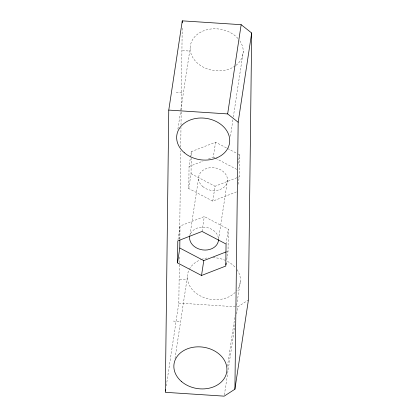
<?xml version="1.0" encoding="UTF-8"?>
<svg xmlns="http://www.w3.org/2000/svg" width="417" height="417" viewBox="0 0 417 417"><rect width="100%" height="100%" fill="white"/><g stroke="black" fill="none" stroke-linecap="round" stroke-linejoin="round"><path stroke-width="0.31" stroke-dasharray="2.08 1.56" d="M166.294 385.892L178.836 303.081L179.315 263.408M179.326 262.762L179.414 255.605M179.612 239.348L180.691 150.907M180.738 147.008L180.978 127.498M181.009 124.897L182.203 27.355M179.889 238.962L180.05 226.009L204.314 216.569L228.308 229.152L228.036 251.175L226.723 259.848M236.439 191.919L212.779 201.119L188.786 188.536L189.057 166.519L190.371 157.845M188.786 188.536L191.038 173.665L191.231 158.121M191.262 155.531L191.309 151.647L215.573 142.207L226.999 148.202M238.17 184.246L239.295 176.808L239.567 154.79L237.852 153.894M177.903 129.03L180.702 110.547M180.796 109.911L190.157 48.08M177.986 239.639L180.05 226.009M190.465 157.225L191.309 151.647M189.954 235.089L198.575 178.158M175.01 358.5L187.363 276.914M202.057 231.445L204.314 216.569M208.469 158.971L213.322 157.084L215.573 142.207M212.779 201.119L215.031 186.248L239.295 176.808M230.408 136.281L232.936 119.59M233.327 117.021L243.241 51.541M227.526 180.045L218.518 239.535A14.543 11.4 8.6 0 0 206.071 227.369A14.543 11.4 8.6 0 0 190.095 234.719M226.056 244.023L228.308 229.152M238.253 163.464L239.567 154.79M227.421 366.402L235.099 315.685M236.653 305.411L240.447 280.375M224.388 394.868L235.084 324.249M236.637 313.975L237.706 306.917L248.417 299.979M189.057 166.519L203.006 161.092M226.822 251.644L228.036 251.175M182.469 50.587L189.709 51.056M176.167 92.23L183.402 92.699M179.675 279.421L186.915 279.89M178.836 303.081L237.706 306.917M173.368 321.064L180.608 321.533M227.567 148.499L237.278 153.592M213.322 157.084L215.031 157.98M215.605 158.278L236.741 169.365M191.038 173.665L215.031 186.248M237.018 269.653A26.657 20.902 8.6 0 1 236.762 290.633M235.23 292.374A26.657 20.902 8.6 0 1 201.223 296.357A26.657 20.902 8.6 0 1 189.047 269.851M189.334 269.293A26.657 20.902 8.6 0 1 200.853 259.614M201.406 259.41A26.657 20.902 8.6 0 1 208.505 257.784M212.905 257.612A26.657 20.902 8.6 0 1 226.301 260.797M227.395 261.344A26.657 20.902 8.6 0 1 235.532 267.719M239.811 40.819A26.657 20.902 8.6 0 1 235.772 65.505M235.287 65.865A26.657 20.902 8.6 0 1 196.803 62.56A26.657 20.902 8.6 0 1 200.196 32.422A26.657 20.902 8.6 0 1 238.326 38.885M202.714 186.524A14.543 11.4 8.6 0 0 226.999 182.974A14.543 11.4 8.6 0 0 209.438 167.806A14.543 11.4 8.6 0 0 202.714 186.524"/><path stroke-width="0.63" d="M168.77 110.083L165.32 392.314L224.195 396.15L234.907 389.212L248.417 299.979L251.68 33.006L241.156 24.686L182.281 20.85L168.77 110.083L227.646 113.919L238.164 122.238L234.907 389.212M177.527 262.903L177.798 240.88L202.057 231.445L226.056 244.023L225.785 266.046L201.52 275.481L177.527 262.903L179.779 248.026L179.873 240.255M182.255 22.799L182.281 20.85M165.518 391.031L165.711 389.744M201.52 275.481L203.772 260.609L226.217 251.878M227.646 113.919L241.156 24.686M238.164 122.238L251.68 33.006M225.972 264.805L226.254 262.945M179.779 248.026L203.772 260.609M218.518 239.535A14.543 11.4 8.6 0 1 202.766 249.924A14.543 11.4 8.6 0 1 189.766 235.866M181.442 381.492A26.657 20.902 8.6 0 0 225.962 374.982A26.657 20.902 8.6 0 0 193.769 347.173A26.657 20.902 8.6 0 0 181.442 381.492M184.241 152.658A26.657 20.902 8.6 0 0 228.761 146.148A26.657 20.902 8.6 0 0 196.569 118.339A26.657 20.902 8.6 0 0 184.241 152.658"/></g></svg>
